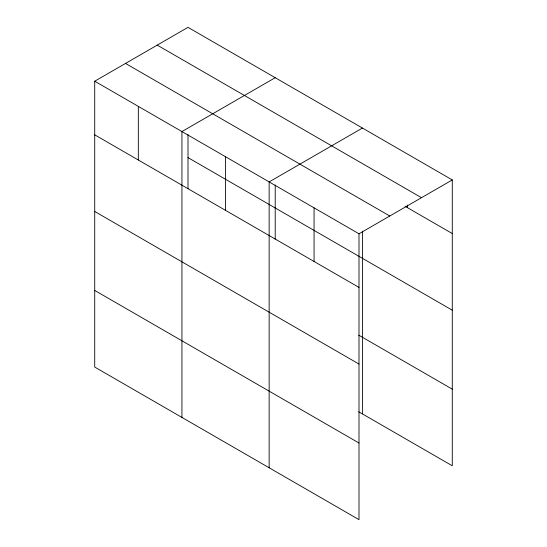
<?xml version="1.0" encoding="UTF-8"?>
<svg xmlns="http://www.w3.org/2000/svg" width="547" height="547" viewBox="0 0 547 547"><rect width="100%" height="100%" fill="white"/><g stroke="black" fill="none" stroke-linecap="round" stroke-linejoin="round"><path stroke-width="0.82" d="M188.004 188.694L188.004 134.624M275.216 184.975L275.216 239.046M362.429 231.073L362.429 413.915M94.72 81.209L358.996 233.788L358.996 519.65L94.72 367.071L94.72 81.209L188.004 27.35L452.28 179.929L452.28 465.791L358.729 411.782M275.216 77.701L181.932 131.56L181.932 417.423M362.429 128.053L269.145 181.912L269.145 467.774M358.996 233.788L452.28 179.929M157.221 45.121L421.498 197.699M405.142 206.342L452.28 233.555M125.502 63.431L389.779 216.01M188.004 157.618L452.28 310.197M94.72 134.835L358.996 287.414M358.729 335.147L452.28 389.156M94.72 211.477L358.996 364.056M94.72 290.436L358.996 443.015M407.351 205.063L407.351 207.621M314.067 207.846L314.067 261.48M225.535 156.736L225.535 210.363M138.323 106.385L138.323 160.011"/></g></svg>
